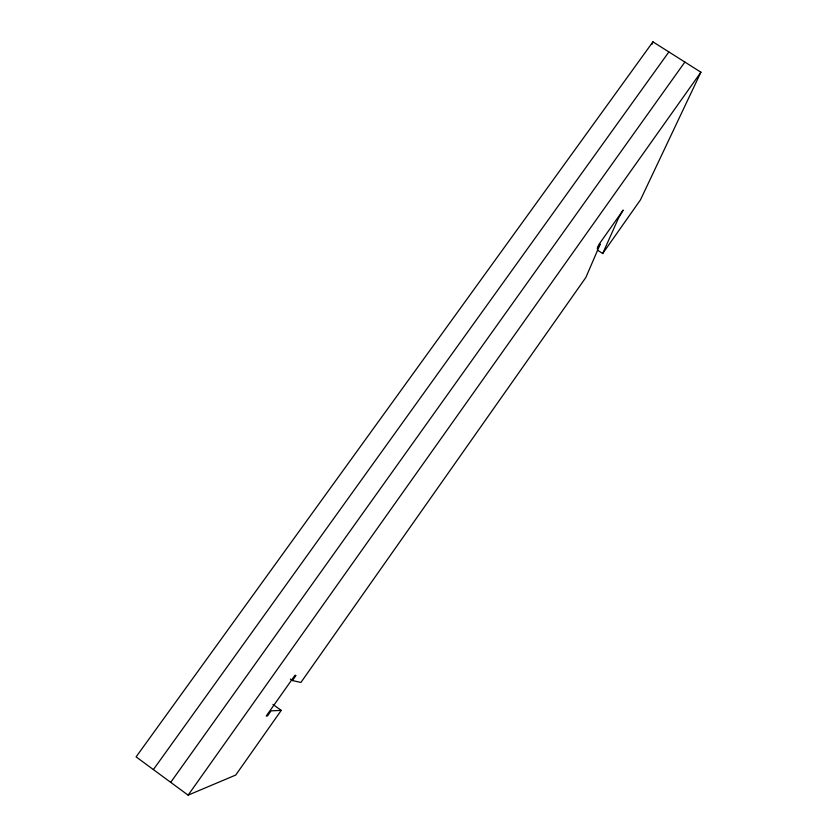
<?xml version="1.0" encoding="UTF-8"?>
<svg xmlns="http://www.w3.org/2000/svg" width="837" height="837" viewBox="0 0 837 837"><rect width="100%" height="100%" fill="white"/><g stroke="black" fill="none" stroke-linecap="round" stroke-linejoin="round"><path stroke-width="1.26" d="M652.023 44.298L652.944 41.85L700.904 72.212L640.493 199.813L602.692 253.538L597.356 250.033M602.692 253.538L618.334 218.488L623.199 210.066L598.905 244.509L597.231 248.411L600.255 244.111L585.858 277.465L300.901 682.458L292.437 680.544L290.355 679.048M292.437 680.544L295.974 675.522L295.001 675.25L266.239 716.012L267.484 715.917L271.073 710.833L281.242 710.393L235.752 775.041L188.116 795.15L136.096 756.868L652.944 41.85M188.116 795.15L700.904 72.212M170.717 782.344L684.875 62.053M153.37 769.59L668.889 51.936M272.946 704.409L281.242 710.393"/></g></svg>
